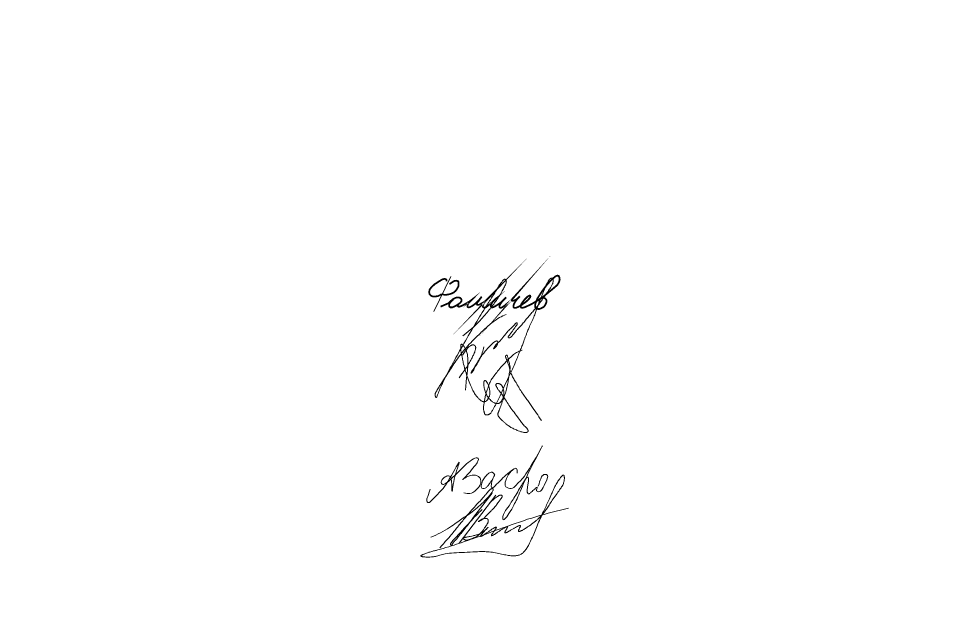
# Model space of a CAD drawing. Header units: millimetres. Extents: x 0 to 420, y 0 to 297.
# Drawn here: x 228.4 to 324.2, y 0 to 60 of the extents above; entities that cross this region are included whole.
import ezdxf

# ---------------------------------------------------------------- set-up
doc = ezdxf.new("R2010")
doc.units = ezdxf.units.MM
for name, pattern in [('K5LT32789', [0]), ('K5LT32790', [0]), ('K5LT32791', [0])]:
    doc.linetypes.add(name, pattern=pattern)
doc.layers.add('Системный слой', color=7, linetype='Continuous')

# ---------------------------------------------------------------- blocks, each defined once
blk = doc.blocks.new('U28')
at = {"layer": 'Системный слой', "color": 5, "linetype": 'K5LT32789', "lineweight": 18, "true_color": 0x0000ff}
for points in [[(277.535, 12.966), (277.347, 13.255), (277.052, 13.255), (276.773, 12.976), (276.458, 12.661), (276.206, 12.229), (276.099, 11.659), (276.273, 11.484), (276.58, 11.559), (276.768, 11.747), (276.987, 12.011), (277.29, 12.473), (277.62, 13.132), (277.29, 12.473), (277.176, 11.941), (277.176, 11.632), (277.253, 11.555), (277.394, 11.604), (278.036, 12.323), (278.737, 12.959), (279.091, 13.28), (279.47, 13.531), (279.644, 13.637), (279.784, 13.637), (279.856, 13.442), (279.856, 13.226), (279.856, 12.997), (279.856, 13.442), (279.784, 13.637), (279.644, 13.645), (279.091, 13.28), (278.58, 12.265), (278.58, 11.814), (278.788, 11.606), (279.081, 11.53), (279.377, 11.53), (279.617, 11.77), (279.92, 12.072), (280.894, 13.047), (283.242, 17.409), (280.894, 13.047), (280.061, 10.964), (279.421, 9.616), (278.843, 8.71), (278.464, 8.259), (278.347, 8.358), (278.347, 8.744), (278.617, 9.229), (279.111, 9.888), (279.897, 11.186), (280.694, 12.546), (280.866, 12.718), (280.996, 12.7), (281.034, 12.488), (280.967, 12.029), (280.914, 11.662), (280.842, 11.299), (280.916, 11.031), (281.065, 10.953), (281.274, 11.161), (281.666, 11.47), (282.019, 11.822), (281.794, 11.354), (281.899, 11.248), (282.058, 11.182), (282.234, 11.248), (282.456, 11.47), (283.048, 12.704), (282.977, 12.955), (282.753, 13.016), (282.463, 12.946), (282.274, 12.577), (282.137, 12.155), (282.019, 11.79)], [(270.886, 11.467), (270.713, 10.986), (270.542, 10.509), (270.486, 10.212), (270.614, 10.085), (270.791, 10.085), (270.958, 10.252), (271.435, 10.729), (272.612, 11.906), (274.298, 15.22), (273.285, 12.743), (273.106, 10.528), (273.106, 12.57), (272.901, 12.9), (272.412, 12.794), (272.079, 12.461), (271.963, 12.161), (272.075, 11.949), (272.379, 11.949), (273.106, 12.57), (274.1, 13.564), (274.79, 14.254), (275.566, 14.764), (275.9, 14.664), (275.816, 14.382), (275.618, 14.025), (274.967, 13.254), (274.424, 12.61), (274.054, 12.36), (274.778, 12.85), (275.36, 12.957), (275.738, 12.874), (275.995, 12.683), (276.111, 12.373), (276.111, 12.004), (275.883, 11.664), (275.654, 11.435), (275.295, 11.076), (274.9, 10.986), (274.348, 11.086)]]:
    blk.add_open_spline(points, degree=3, dxfattribs=at)
blk = doc.blocks.new('U29')
at = {"layer": 'Системный слой', "color": 5, "linetype": 'K5LT32790', "lineweight": 18, "true_color": 0x0000ff}
blk.add_open_spline([(274.53, 21.673), (274.561, 22.796), (274.843, 24.064), (274.713, 25.404), (274.643, 25.664), (274.573, 25.838), (274.496, 25.988), (274.411, 26.122), (274.329, 26.233), (274.261, 26.315), (274.213, 26.365), (274.181, 26.392), (274.162, 26.406), (274.147, 26.415), (274.135, 26.421), (274.125, 26.424), (274.117, 26.426), (274.109, 26.427), (274.103, 26.426), (274.097, 26.425), (274.092, 26.423), (274.086, 26.42), (274.081, 26.417), (274.076, 26.411), (274.07, 26.405), (274.065, 26.397), (274.06, 26.387), (274.054, 26.373), (274.049, 26.357), (274.043, 26.335), (274.038, 26.305), (274.032, 26.264), (274.027, 26.204), (274.025, 26.12), (274.026, 26.015), (274.031, 25.896), (274.042, 25.765), (274.062, 25.619), (274.097, 25.436), (274.153, 25.189), (274.224, 24.819), (274.329, 24.293), (274.506, 23.629), (274.767, 22.916), (275.016, 22.247), (275.256, 21.687), (275.495, 21.28), (275.724, 20.987), (275.921, 20.782), (276.069, 20.639), (276.176, 20.561), (276.245, 20.525), (276.296, 20.507), (276.344, 20.496), (276.391, 20.49), (276.439, 20.489), (276.487, 20.494), (276.534, 20.503), (276.578, 20.517), (276.616, 20.534), (276.65, 20.554), (276.68, 20.576), (276.711, 20.605), (276.745, 20.644), (276.787, 20.701), (276.841, 20.784), (276.903, 20.892), (276.96, 21.014), (277.001, 21.134), (277.024, 21.247), (277.034, 21.36), (277.033, 21.489), (277.016, 21.648), (276.978, 21.844), (276.921, 22.056), (276.855, 22.249), (276.796, 22.391), (276.742, 22.482), (276.698, 22.543), (276.659, 22.59), (276.623, 22.627), (276.595, 22.652), (276.573, 22.667), (276.558, 22.675), (276.547, 22.679), (276.537, 22.682), (276.528, 22.683), (276.521, 22.683), (276.515, 22.682), (276.509, 22.681), (276.503, 22.679), (276.497, 22.676), (276.491, 22.671), (276.484, 22.666), (276.477, 22.658), (276.469, 22.648), (276.46, 22.635), (276.451, 22.618), (276.439, 22.594), (276.427, 22.56), (276.414, 22.518), (276.403, 22.466), (276.395, 22.408), (276.392, 22.341), (276.396, 22.259), (276.412, 22.15), (276.44, 21.992), (276.475, 21.79), (276.53, 21.565), (276.609, 21.355), (276.709, 21.162), (276.828, 20.977), (276.97, 20.796), (277.124, 20.636), (277.27, 20.508), (277.398, 20.42), (277.506, 20.365), (277.599, 20.329), (277.684, 20.306), (277.759, 20.295), (277.823, 20.293), (277.878, 20.298), (277.924, 20.307), (277.964, 20.321), (278.001, 20.338), (278.037, 20.36), (278.075, 20.388), (278.117, 20.428), (278.166, 20.482), (278.222, 20.557), (278.284, 20.653), (278.345, 20.769), (278.397, 20.897), (278.436, 21.033), (278.462, 21.178), (278.473, 21.334), (278.469, 21.5), (278.45, 21.668), (278.416, 21.822), (278.372, 21.95), (278.324, 22.052), (278.275, 22.13), (278.227, 22.189), (278.18, 22.237), (278.13, 22.276), (278.076, 22.31), (278.02, 22.338), (277.965, 22.359), (277.916, 22.373), (277.875, 22.379), (277.842, 22.38), (277.814, 22.377), (277.788, 22.371), (277.762, 22.363), (277.738, 22.353), (277.716, 22.34), (277.698, 22.327), (277.684, 22.314), (277.673, 22.302), (277.666, 22.291), (277.66, 22.28), (277.656, 22.269), (277.652, 22.257), (277.65, 22.243), (277.649, 22.226), (277.651, 22.208), (277.654, 22.186), (277.662, 22.158), (277.674, 22.123), (277.696, 22.075), (277.73, 22.008), (277.774, 21.92), (277.831, 21.816), (277.91, 21.699), (278.022, 21.562), (278.186, 21.368), (278.399, 21.068), (278.67, 20.639), (278.996, 20.106), (279.42, 19.537), (279.844, 18.981), (280.199, 18.494), (280.447, 18.133), (280.649, 17.942), (280.781, 17.829), (280.86, 17.742), (280.909, 17.671), (280.938, 17.615), (280.958, 17.568), (280.969, 17.529), (280.974, 17.499), (280.975, 17.476), (280.974, 17.457), (280.971, 17.442), (280.967, 17.428), (280.961, 17.417), (280.954, 17.406), (280.946, 17.395), (280.936, 17.385), (280.922, 17.374), (280.905, 17.362), (280.883, 17.35), (280.854, 17.338), (280.82, 17.327), (280.779, 17.317), (280.734, 17.311), (280.68, 17.308), (280.612, 17.312), (280.522, 17.325), (280.39, 17.353), (280.196, 17.405), (279.913, 17.506), (279.573, 17.657), (279.216, 17.833), (278.932, 18.015), (278.707, 18.202), (278.502, 18.386), (278.282, 18.582), (278.09, 18.753), (277.972, 18.889), (277.917, 18.977), (277.89, 19.034), (277.875, 19.082), (277.865, 19.129), (277.86, 19.176), (277.861, 19.224), (277.865, 19.272), (277.876, 19.322), (277.893, 19.378), (277.922, 19.45), (277.966, 19.546), (278.031, 19.695), (278.117, 19.899), (278.205, 20.17), (278.304, 20.465), (278.425, 20.785), (278.565, 21.172), (278.722, 21.665), (278.861, 22.231), (278.943, 22.761), (278.996, 23.186), (279.057, 23.518), (279.108, 23.789), (279.118, 24.008), (279.098, 24.182), (279.063, 24.349), (279.013, 24.538), (278.966, 24.734), (278.931, 24.911), (278.896, 25.044), (278.868, 25.136), (278.846, 25.197), (278.828, 25.234), (278.813, 25.255), (278.803, 25.268), (278.793, 25.277), (278.785, 25.283), (278.777, 25.288), (278.769, 25.291), (278.761, 25.293), (278.753, 25.294), (278.745, 25.293), (278.737, 25.292), (278.729, 25.29), (278.72, 25.287), (278.71, 25.282), (278.7, 25.276), (278.69, 25.269), (278.681, 25.261), (278.673, 25.252), (278.666, 25.242), (278.66, 25.231), (278.655, 25.219), (278.65, 25.204), (278.647, 25.187), (278.646, 25.167), (278.647, 25.143), (278.651, 25.113), (278.659, 25.075), (278.673, 25.029), (278.695, 24.971), (278.729, 24.899), (278.775, 24.808), (278.821, 24.693), (278.864, 24.555), (278.911, 24.391), (278.981, 24.182), (279.071, 23.93), (279.157, 23.645), (279.229, 23.379), (279.318, 23.145), (279.425, 22.944), (279.551, 22.74), (279.698, 22.512), (279.866, 22.223), (280.084, 21.839), (280.366, 21.401), (280.688, 20.94), (281, 20.505), (281.562, 19.717), (282.006, 19.064), (282.345, 18.543)], degree=3, knots=[0, 0, 0, 0, 23.088924, 25.905784, 27.368497, 28.578535, 29.721875, 30.813961, 31.805183, 32.534012, 32.992903, 33.225793, 33.377047, 33.48833, 33.574551, 33.643805, 33.701224, 33.750367, 33.79387, 33.833355, 33.872141, 33.912355, 33.95659, 34.00557, 34.061357, 34.126468, 34.204109, 34.298549, 34.415744, 34.564555, 34.759459, 35.028229, 35.412864, 35.997175, 36.728139, 37.568941, 38.433825, 39.401332, 40.578431, 42.235398, 44.569602, 48.269133, 53.187712, 58.58434, 63.764044, 67.778676, 70.998143, 73.369834, 75.349816, 76.796874, 77.581324, 78.028914, 78.378087, 78.696803, 79.013489, 79.343373, 79.678587, 80.006824, 80.317932, 80.606471, 80.866035, 81.11641, 81.383983, 81.718354, 82.16781, 82.839361, 83.733235, 84.705422, 85.582724, 86.324391, 87.057116, 87.890757, 88.945341, 90.321141, 91.965571, 93.426367, 94.484215, 95.101021, 95.580997, 96.013141, 96.361093, 96.626002, 96.782739, 96.889142, 96.971138, 97.03813, 97.095272, 97.145901, 97.188561, 97.228747, 97.268915, 97.315311, 97.366861, 97.425655, 97.494454, 97.577142, 97.679623, 97.811915, 97.985663, 98.226797, 98.532587, 98.897786, 99.296036, 99.737821, 100.261724, 100.964229, 101.99978, 103.525411, 105.150667, 106.72453, 108.093532, 109.590313, 111.195302, 112.777483, 114.126394, 115.159714, 115.93325, 116.599105, 117.196687, 117.716186, 118.147278, 118.512091, 118.830828, 119.112084, 119.376147, 119.650254, 119.966184, 120.348472, 120.832611, 121.462575, 122.257884, 123.166317, 124.121896, 125.077441, 126.058759, 127.110722, 128.27138, 129.455541, 130.54928, 131.472222, 132.224076, 132.842804, 133.343527, 133.786162, 134.209733, 134.641953, 135.076751, 135.490934, 135.840567, 136.1162, 136.329021, 136.516582, 136.697073, 136.87991, 137.063295, 137.235465, 137.38613, 137.514261, 137.623548, 137.718445, 137.797689, 137.875651, 137.957944, 138.055516, 138.163779, 138.288043, 138.436309, 138.622516, 138.862075, 139.203128, 139.704326, 140.381097, 141.218915, 142.127317, 143.259517, 144.821141, 147.317764, 150.75711, 155.19517, 160.069171, 165.224464, 169.471142, 172.421411, 174.092925, 175.138298, 175.966748, 176.479558, 176.900272, 177.244752, 177.52135, 177.72293, 177.873709, 177.996322, 178.101436, 178.195314, 178.281517, 178.366118, 178.454913, 178.554755, 178.670049, 178.807074, 178.975201, 179.187234, 179.439473, 179.719727, 180.029511, 180.383269, 180.823448, 181.407111, 182.246837, 183.563618, 185.512414, 188.365901, 191.16936, 193.636194, 195.215931, 197.147086, 199.269225, 201.224518, 202.392176, 202.935446, 203.335749, 203.665039, 203.98044, 204.30527, 204.630666, 204.95421, 205.28424, 205.683122, 206.145312, 206.866804, 207.837862, 209.464316, 211.387339, 213.648133, 215.828171, 218.361631, 222.046321, 226.400789, 230.237614, 232.987127, 235.143069, 237.145235, 238.600123, 239.59432, 240.714469, 242.086859, 243.579513, 244.83703, 245.773068, 246.379449, 246.80954, 247.077534, 247.227517, 247.33398, 247.41847, 247.489521, 247.552012, 247.609222, 247.663606, 247.717168, 247.768592, 247.820784, 247.876677, 247.942191, 248.018083, 248.10247, 248.189421, 248.269471, 248.347072, 248.425637, 248.512886, 248.605679, 248.706816, 248.820413, 248.952282, 249.111489, 249.313956, 249.574155, 249.89782, 250.303709, 250.841791, 251.528272, 252.381244, 253.359593, 254.475963, 255.872687, 257.851092, 259.938273, 261.963603, 263.469883, 265.046448, 266.586695, 268.366913, 270.599666, 273.407082, 277.373027, 281.234201, 284.882343, 288.313023, 301, 301, 301, 301], dxfattribs=at)
blk = doc.blocks.new('U30')
at = {"layer": 'Системный слой', "color": 5, "linetype": 'K5LT32790', "lineweight": 18, "true_color": 0x0000ff}
for points, knots in [([(274.232, 27.301), (275.062, 27.882), (276.105, 28.867), (277.236, 30.313), (277.929, 31.224), (278.34, 31.999), (278.604, 32.464), (278.69, 32.709), (278.716, 32.836), (278.727, 32.913), (278.728, 32.962), (278.724, 32.992), (278.718, 33.013), (278.711, 33.03), (278.704, 33.044), (278.695, 33.056), (278.685, 33.067), (278.674, 33.077), (278.66, 33.087), (278.644, 33.096), (278.626, 33.103), (278.606, 33.11), (278.586, 33.114), (278.567, 33.115), (278.55, 33.115), (278.534, 33.113), (278.519, 33.109), (278.504, 33.103), (278.488, 33.095), (278.47, 33.083), (278.45, 33.066), (278.424, 33.041), (278.387, 33), (278.326, 32.929), (278.222, 32.801), (278.056, 32.576), (277.82, 32.208), (277.505, 31.662), (277.006, 30.887), (276.237, 29.681), (275.217, 27.998), (274.092, 26.064), (273.16, 24.377), (272.541, 23.213), (272.2, 22.538), (272.016, 22.126), (271.886, 21.814), (271.779, 21.545), (271.688, 21.306), (271.621, 21.125), (271.582, 21.019), (271.559, 20.972), (271.547, 20.952), (271.539, 20.94), (271.532, 20.931), (271.526, 20.925), (271.52, 20.921), (271.515, 20.918), (271.51, 20.916), (271.506, 20.915), (271.502, 20.915), (271.497, 20.915), (271.493, 20.916), (271.489, 20.918), (271.486, 20.92), (271.482, 20.922), (271.478, 20.926), (271.473, 20.93), (271.467, 20.937), (271.461, 20.945), (271.452, 20.958), (271.442, 20.976), (271.428, 21.002), (271.413, 21.036), (271.4, 21.078), (271.389, 21.124), (271.384, 21.174), (271.384, 21.225), (271.39, 21.279), (271.402, 21.336), (271.421, 21.395), (271.449, 21.459), (271.493, 21.537), (271.569, 21.659), (271.708, 21.888), (271.983, 22.324), (272.489, 23.125), (273.231, 24.258), (274.17, 25.627), (275.279, 26.832), (276.353, 27.856), (277.225, 28.643), (278, 29.172), (278.476, 29.394), (278.699, 29.499)], [0, 0, 0, 0, 8.550609, 12.054989, 15.548009, 18.191121, 19.498995, 20.058209, 20.381615, 20.589671, 20.716665, 20.79368, 20.851701, 20.900722, 20.944653, 20.985245, 21.025642, 21.06834, 21.115939, 21.168338, 21.224707, 21.283052, 21.340576, 21.394663, 21.443781, 21.488289, 21.53119, 21.575808, 21.625508, 21.683081, 21.754287, 21.848548, 21.98875, 22.223415, 22.641351, 23.38396, 24.591455, 26.333193, 28.725175, 32.394143, 38.444137, 45.386804, 51.336644, 54.759282, 56.550214, 57.736198, 58.581068, 59.410817, 60.190375, 60.748602, 61.044545, 61.139793, 61.19713, 61.237089, 61.267135, 61.290713, 61.309862, 61.325937, 61.339917, 61.352551, 61.36445, 61.376142, 61.388111, 61.400062, 61.412022, 61.424542, 61.439066, 61.45699, 61.479741, 61.509795, 61.550475, 61.607942, 61.688058, 61.795635, 61.922219, 62.059168, 62.198495, 62.342871, 62.495112, 62.658157, 62.830855, 63.02153, 63.245709, 63.594568, 64.237865, 65.516344, 67.957442, 72.253573, 76.989753, 81.977365, 86.090995, 89.562811, 91.905588, 94, 94, 94, 94]), ([(276.394, 26.137), (276.328, 25.73), (276.129, 25.213), (275.826, 24.586), (275.618, 24.254), (275.476, 23.984), (275.39, 23.813), (275.339, 23.715), (275.303, 23.657), (275.27, 23.613), (275.24, 23.576), (275.208, 23.54), (275.177, 23.507), (275.148, 23.478), (275.126, 23.457), (275.112, 23.444), (275.104, 23.438), (275.098, 23.434), (275.094, 23.432), (275.091, 23.43), (275.089, 23.429), (275.087, 23.428), (275.085, 23.428), (275.083, 23.428), (275.082, 23.429), (275.081, 23.431), (275.081, 23.433), (275.081, 23.436), (275.082, 23.439), (275.083, 23.443), (275.084, 23.447), (275.086, 23.453), (275.089, 23.461), (275.095, 23.474), (275.102, 23.492), (275.112, 23.516), (275.123, 23.544), (275.137, 23.578), (275.154, 23.616), (275.177, 23.659), (275.209, 23.707), (275.251, 23.764), (275.309, 23.838), (275.392, 23.953), (275.501, 24.118), (275.626, 24.325), (275.745, 24.54), (275.868, 24.76), (276.013, 25.002), (276.193, 25.257), (276.386, 25.485), (276.554, 25.684), (276.732, 25.896), (276.943, 26.14), (277.186, 26.381), (277.372, 26.559), (277.491, 26.653), (277.554, 26.691), (277.601, 26.714), (277.647, 26.733), (277.69, 26.746), (277.724, 26.753), (277.75, 26.756), (277.768, 26.756), (277.782, 26.754), (277.794, 26.751), (277.803, 26.748), (277.811, 26.743), (277.817, 26.739), (277.823, 26.733), (277.827, 26.727), (277.831, 26.72), (277.835, 26.712), (277.838, 26.703), (277.84, 26.691), (277.842, 26.676), (277.843, 26.656), (277.843, 26.628), (277.839, 26.59), (277.831, 26.541), (277.822, 26.485), (277.811, 26.429), (277.795, 26.378), (277.775, 26.332), (277.749, 26.286), (277.715, 26.238), (277.676, 26.188), (277.637, 26.14), (277.601, 26.1), (277.571, 26.069), (277.544, 26.044), (277.518, 26.021), (277.493, 26), (277.472, 25.984), (277.457, 25.973), (277.447, 25.967), (277.441, 25.964), (277.436, 25.961), (277.433, 25.96), (277.43, 25.959), (277.427, 25.959), (277.425, 25.959), (277.423, 25.959), (277.422, 25.959), (277.421, 25.961), (277.42, 25.962), (277.42, 25.964), (277.419, 25.966), (277.42, 25.969), (277.42, 25.972), (277.421, 25.975), (277.422, 25.98), (277.424, 25.985), (277.427, 25.993), (277.431, 26.003), (277.438, 26.017), (277.448, 26.036), (277.461, 26.059), (277.474, 26.081), (277.486, 26.102), (277.501, 26.125), (277.52, 26.156), (277.545, 26.201), (277.577, 26.26), (277.62, 26.327), (277.677, 26.397), (277.755, 26.476), (277.861, 26.567), (277.991, 26.678), (278.113, 26.807), (278.228, 26.946), (278.335, 27.076), (278.454, 27.214), (278.576, 27.36), (278.698, 27.52), (278.823, 27.682), (278.981, 27.848), (279.158, 28.011), (279.328, 28.17), (279.449, 28.298), (279.533, 28.393), (279.591, 28.457), (279.64, 28.513), (279.682, 28.558), (279.716, 28.592), (279.742, 28.614), (279.759, 28.626), (279.771, 28.632), (279.78, 28.636), (279.787, 28.639), (279.794, 28.64), (279.799, 28.64), (279.804, 28.64), (279.808, 28.638), (279.812, 28.637), (279.816, 28.635), (279.819, 28.632), (279.822, 28.629), (279.825, 28.625), (279.828, 28.62), (279.832, 28.614), (279.835, 28.606), (279.838, 28.596), (279.842, 28.583), (279.845, 28.565), (279.847, 28.543), (279.847, 28.52), (279.845, 28.496), (279.84, 28.472), (279.834, 28.449), (279.823, 28.423), (279.808, 28.394), (279.784, 28.357), (279.743, 28.302), (279.681, 28.221), (279.597, 28.114), (279.495, 27.984), (279.399, 27.836), (279.307, 27.689), (279.208, 27.575), (279.135, 27.476), (279.079, 27.397), (279.029, 27.339), (278.985, 27.297), (278.957, 27.264), (278.941, 27.239), (278.932, 27.219), (278.927, 27.203), (278.924, 27.187), (278.923, 27.172), (278.923, 27.156), (278.925, 27.14), (278.928, 27.124), (278.933, 27.11), (278.938, 27.099), (278.943, 27.091), (278.948, 27.084), (278.954, 27.079), (278.959, 27.075), (278.964, 27.072), (278.971, 27.069), (278.978, 27.067), (278.985, 27.065), (278.994, 27.065), (279.005, 27.065), (279.017, 27.067), (279.031, 27.071), (279.05, 27.077), (279.074, 27.088), (279.105, 27.104), (279.144, 27.128), (279.189, 27.158), (279.237, 27.195), (279.29, 27.241), (279.35, 27.302), (279.424, 27.392), (279.527, 27.53), (279.677, 27.727), (279.893, 27.968), (280.172, 28.262), (280.473, 28.613), (280.798, 29.013), (281.119, 29.405), (281.451, 29.781), (281.779, 30.155), (282.108, 30.562), (282.414, 31.008), (282.717, 31.446), (283.016, 31.844), (283.249, 32.194), (283.413, 32.448), (283.492, 32.623), (283.524, 32.741), (283.543, 32.835), (283.555, 32.91), (283.564, 32.965), (283.569, 33.008), (283.57, 33.046), (283.566, 33.081), (283.56, 33.109), (283.551, 33.133), (283.54, 33.155), (283.527, 33.176), (283.513, 33.194), (283.498, 33.209), (283.483, 33.221), (283.47, 33.23), (283.456, 33.236), (283.444, 33.241), (283.431, 33.243), (283.417, 33.245), (283.401, 33.245), (283.384, 33.243), (283.364, 33.238), (283.342, 33.231), (283.316, 33.219), (283.286, 33.202), (283.253, 33.18), (283.219, 33.152), (283.185, 33.118), (283.148, 33.074), (283.112, 33.022), (283.072, 32.953), (283.021, 32.861), (282.94, 32.72), (282.83, 32.512), (282.712, 32.236), (282.592, 31.918), (282.468, 31.59), (282.324, 31.246), (282.163, 30.871), (282.007, 30.458), (281.854, 30.021), (281.692, 29.564), (281.503, 29.069), (281.26, 28.541), (281.013, 28.032), (280.836, 27.578), (280.724, 27.267), (280.66, 27.087), (280.62, 26.976), (280.567, 26.83), (280.474, 26.573), (280.328, 26.198), (280.131, 25.726), (279.916, 25.182), (279.671, 24.539), (279.347, 23.807), (278.926, 22.972), (278.51, 22.057), (278.116, 21.133), (277.751, 20.344), (277.402, 19.821), (277.239, 19.488), (277.133, 19.336), (277.064, 19.266), (277.014, 19.226), (276.964, 19.195), (276.913, 19.17), (276.857, 19.15), (276.799, 19.135), (276.741, 19.127), (276.689, 19.124), (276.646, 19.127), (276.613, 19.133), (276.589, 19.14), (276.57, 19.148), (276.555, 19.157), (276.542, 19.167), (276.53, 19.179), (276.517, 19.194), (276.505, 19.212), (276.493, 19.236), (276.48, 19.267), (276.465, 19.313), (276.449, 19.381), (276.425, 19.477), (276.397, 19.595), (276.374, 19.723), (276.368, 19.848), (276.377, 19.981), (276.4, 20.138), (276.439, 20.335), (276.483, 20.599), (276.538, 20.938), (276.625, 21.326), (276.745, 21.68), (276.845, 21.968), (276.922, 22.2), (277.001, 22.415), (277.107, 22.638), (277.263, 22.888), (277.507, 23.221), (277.846, 23.667), (278.316, 24.198), (278.8, 24.73), (279.251, 25.172), (279.592, 25.453), (279.853, 25.605), (280.09, 25.704), (280.258, 25.759), (280.361, 25.792)], [0, 0, 0, 0, 9.050129, 12.27524, 15.459, 17.73484, 19.057413, 19.710841, 20.186256, 20.578255, 20.920156, 21.263228, 21.624829, 21.943402, 22.174143, 22.29629, 22.36276, 22.406894, 22.439057, 22.464194, 22.484922, 22.502166, 22.516262, 22.528133, 22.539447, 22.552242, 22.56817, 22.588053, 22.611987, 22.639741, 22.672744, 22.715192, 22.776687, 22.87041, 23.023044, 23.2152, 23.446308, 23.698853, 24.014406, 24.364067, 24.793807, 25.28352, 25.941626, 26.877925, 28.429965, 30.348657, 32.240773, 33.898399, 35.948367, 38.485583, 40.825304, 42.59187, 44.267244, 46.970047, 49.74801, 51.863744, 52.701471, 53.104911, 53.483029, 53.862972, 54.210178, 54.473163, 54.650607, 54.780151, 54.882015, 54.96597, 55.037892, 55.101774, 55.160577, 55.215489, 55.269733, 55.3265, 55.390437, 55.464507, 55.552848, 55.661752, 55.802045, 55.996896, 56.278982, 56.657771, 57.087852, 57.530059, 57.926999, 58.28654, 58.645161, 59.086887, 59.580412, 60.070145, 60.456808, 60.770321, 61.020502, 61.287434, 61.539711, 61.751465, 61.877288, 61.951174, 62.001019, 62.037083, 62.064047, 62.085222, 62.102691, 62.117816, 62.131035, 62.143011, 62.154708, 62.167188, 62.181333, 62.197688, 62.21651, 62.238222, 62.264236, 62.296726, 62.338711, 62.394112, 62.469848, 62.581386, 62.750144, 62.953234, 63.151975, 63.325302, 63.501424, 63.750698, 64.126703, 64.655732, 65.239268, 65.888652, 66.649933, 67.724768, 68.970934, 70.450533, 71.673771, 72.965674, 74.199734, 75.716608, 77.191491, 78.669398, 80.263602, 82.259995, 84.0227, 85.431088, 86.180031, 86.82002, 87.357354, 87.830339, 88.196682, 88.427814, 88.563885, 88.657509, 88.728451, 88.784957, 88.831759, 88.871976, 88.907862, 88.941164, 88.973333, 89.002363, 89.031139, 89.061129, 89.097204, 89.139544, 89.190239, 89.252182, 89.329582, 89.428874, 89.559889, 89.727893, 89.910432, 90.08993, 90.259821, 90.437176, 90.634512, 90.867411, 91.167757, 91.627014, 92.382088, 93.419966, 94.672454, 96.030915, 97.344377, 98.512333, 99.382533, 100.080146, 100.642761, 101.098523, 101.416568, 101.614452, 101.761411, 101.888131, 102.002041, 102.112642, 102.228685, 102.353162, 102.475542, 102.582798, 102.67162, 102.744553, 102.805473, 102.857643, 102.905538, 102.953137, 103.003348, 103.057077, 103.11538, 103.180499, 103.255316, 103.343787, 103.451799, 103.589159, 103.775473, 104.036879, 104.381072, 104.782032, 105.231565, 105.731185, 106.331113, 107.131661, 108.329516, 110.150194, 112.636877, 115.501671, 119.160964, 122.898631, 126.952961, 130.409086, 134.037174, 137.994275, 142.035946, 146.041027, 149.822245, 153.085433, 155.385996, 156.523495, 157.344961, 158.084473, 158.656408, 159.032405, 159.319553, 159.62593, 159.882585, 160.081757, 160.265654, 160.447561, 160.63144, 160.806021, 160.962993, 161.100471, 161.220792, 161.327559, 161.424857, 161.521276, 161.623153, 161.736504, 161.863212, 162.008568, 162.179889, 162.387514, 162.643846, 162.945007, 163.264358, 163.6135, 164.014772, 164.533206, 165.020618, 165.794064, 166.857794, 168.64401, 171.006738, 173.517367, 176.204619, 178.789913, 181.800729, 185.264053, 188.598832, 192.086757, 196.039981, 200.351441, 204.98312, 208.606796, 211.174086, 212.324149, 212.840152, 213.814159, 215.76165, 218.911517, 222.760316, 227.121283, 231.883071, 238.054257, 244.879079, 252.670992, 260.372327, 267.206768, 271.910472, 274.294825, 275.442431, 276.007431, 276.456493, 276.872537, 277.298483, 277.734538, 278.182349, 278.627236, 279.027811, 279.347916, 279.582846, 279.760539, 279.906542, 280.032941, 280.152577, 280.276179, 280.413989, 280.572354, 280.762102, 281.004984, 281.334701, 281.830666, 282.557033, 283.530703, 284.521091, 285.429966, 286.323075, 287.47734, 288.942216, 290.783007, 293.428229, 296.57457, 299.586331, 301.717918, 303.359613, 305.016414, 306.799751, 308.827327, 311.560281, 315.955926, 321.284596, 327.290578, 331.929165, 335.294372, 337.07654, 338.608554, 341, 341, 341, 341]), ([(274.214, 25.3), (274.383, 25.557), (274.576, 25.89), (274.891, 26.17), (275.008, 26.25), (275.101, 26.301), (275.173, 26.332), (275.228, 26.348), (275.27, 26.354), (275.305, 26.355), (275.334, 26.353), (275.362, 26.347), (275.388, 26.338), (275.415, 26.326), (275.441, 26.311), (275.467, 26.292), (275.49, 26.271), (275.51, 26.248), (275.527, 26.225), (275.54, 26.201), (275.55, 26.175), (275.558, 26.147), (275.564, 26.114), (275.567, 26.074), (275.566, 26.023), (275.559, 25.958), (275.542, 25.87), (275.512, 25.75), (275.455, 25.585), (275.349, 25.341), (275.182, 24.979), (274.947, 24.532), (274.666, 24.087), (274.39, 23.701), (274.126, 23.33), (273.951, 23.083), (273.854, 22.946)], [0, 0, 0, 0, 6.031327, 7.224988, 8.103691, 8.779791, 9.271523, 9.620615, 9.879085, 10.092232, 10.278511, 10.453749, 10.630111, 10.818394, 11.017829, 11.223201, 11.427374, 11.623322, 11.806227, 11.978077, 12.150954, 12.337468, 12.550087, 12.799771, 13.111892, 13.519386, 14.078895, 14.842107, 15.895849, 17.445078, 19.990893, 23.601088, 27.190299, 30.147219, 32.759048, 36, 36, 36, 36])]:
    blk.add_open_spline(points, degree=3, knots=knots, dxfattribs=at)
blk = doc.blocks.new('U31')
at = {"layer": 'Системный слой', "color": 5, "linetype": 'K5LT32790', "lineweight": 18, "true_color": 0x0000ff}
blk.add_line((277.654, 10.867), (273.87, 5.905), dxfattribs=at)
for points, knots in [([(276.936, 9.925), (277.109, 10.143), (277.353, 10.414), (277.704, 10.657), (277.868, 10.757), (277.983, 10.827), (278.057, 10.857), (278.099, 10.867), (278.129, 10.87), (278.155, 10.869), (278.178, 10.866), (278.199, 10.861), (278.22, 10.853), (278.239, 10.843), (278.257, 10.831), (278.272, 10.819), (278.285, 10.807), (278.294, 10.796), (278.3, 10.786), (278.305, 10.776), (278.309, 10.765), (278.312, 10.753), (278.314, 10.739), (278.313, 10.725), (278.311, 10.709), (278.307, 10.691), (278.299, 10.67), (278.287, 10.645), (278.269, 10.613), (278.24, 10.571), (278.193, 10.512), (278.127, 10.432), (278.047, 10.328), (277.953, 10.198), (277.845, 10.038), (277.709, 9.843), (277.515, 9.609), (277.282, 9.363), (277.041, 9.119), (276.847, 8.92), (276.687, 8.754), (276.572, 8.628), (276.473, 8.525), (276.395, 8.457), (276.329, 8.406), (276.269, 8.363), (276.202, 8.32), (276.126, 8.274), (276.046, 8.228), (275.976, 8.19), (275.926, 8.164), (275.896, 8.148), (275.877, 8.139), (275.863, 8.133), (275.854, 8.129), (275.847, 8.126), (275.842, 8.124), (275.838, 8.123), (275.835, 8.122), (275.833, 8.122), (275.832, 8.122), (275.831, 8.122), (275.83, 8.122), (275.83, 8.123), (275.83, 8.124), (275.831, 8.125), (275.832, 8.126), (275.833, 8.127), (275.835, 8.129), (275.837, 8.131), (275.84, 8.133), (275.843, 8.136), (275.848, 8.139), (275.854, 8.144), (275.862, 8.149), (275.872, 8.157), (275.887, 8.167), (275.909, 8.182), (275.943, 8.204), (275.993, 8.236), (276.058, 8.278), (276.134, 8.323), (276.218, 8.368), (276.305, 8.406), (276.393, 8.432), (276.476, 8.448), (276.55, 8.457), (276.615, 8.459), (276.667, 8.455), (276.707, 8.446), (276.736, 8.436), (276.758, 8.426), (276.776, 8.414), (276.791, 8.402), (276.804, 8.388), (276.816, 8.372), (276.827, 8.353), (276.838, 8.33), (276.848, 8.303), (276.856, 8.27), (276.861, 8.233), (276.863, 8.193), (276.861, 8.151), (276.855, 8.106), (276.842, 8.057), (276.821, 8), (276.788, 7.932), (276.733, 7.842), (276.644, 7.715), (276.518, 7.525), (276.356, 7.282), (276.16, 7.026), (275.958, 6.814), (275.772, 6.661), (275.606, 6.556), (275.429, 6.472), (275.225, 6.394), (275.009, 6.32), (274.834, 6.247), (274.71, 6.216), (274.637, 6.211), (274.589, 6.213), (274.548, 6.219), (274.506, 6.23), (274.462, 6.246), (274.419, 6.266), (274.382, 6.285), (274.354, 6.302), (274.334, 6.315), (274.316, 6.327), (274.298, 6.341), (274.283, 6.355), (274.272, 6.369), (274.265, 6.381), (274.261, 6.392), (274.261, 6.402), (274.263, 6.412), (274.268, 6.421), (274.276, 6.431), (274.287, 6.44), (274.302, 6.449), (274.322, 6.459), (274.349, 6.47), (274.384, 6.481), (274.43, 6.493), (274.491, 6.507), (274.571, 6.522), (274.68, 6.542), (274.83, 6.567), (275.041, 6.604), (275.32, 6.66), (275.638, 6.743), (275.943, 6.852), (276.188, 6.974), (276.37, 7.094), (276.505, 7.2), (276.608, 7.288), (276.68, 7.357), (276.729, 7.406), (276.762, 7.441), (276.785, 7.466), (276.802, 7.485), (276.814, 7.499), (276.822, 7.509), (276.828, 7.517), (276.833, 7.523), (276.836, 7.528), (276.838, 7.531), (276.839, 7.533), (276.84, 7.535), (276.84, 7.536), (276.84, 7.537), (276.84, 7.538), (276.839, 7.537), (276.838, 7.537), (276.836, 7.536), (276.834, 7.535), (276.831, 7.532), (276.826, 7.528), (276.819, 7.522), (276.811, 7.515), (276.8, 7.504), (276.785, 7.49), (276.766, 7.47), (276.741, 7.445), (276.707, 7.41), (276.66, 7.361), (276.593, 7.288), (276.496, 7.181), (276.378, 7.048), (276.263, 6.91), (276.178, 6.804), (276.127, 6.734), (276.101, 6.695), (276.084, 6.667), (276.073, 6.647), (276.066, 6.632), (276.062, 6.62), (276.06, 6.611), (276.059, 6.604), (276.06, 6.598), (276.063, 6.593), (276.069, 6.59), (276.076, 6.588), (276.086, 6.589), (276.098, 6.591), (276.114, 6.596), (276.134, 6.605), (276.161, 6.617), (276.195, 6.635), (276.24, 6.66), (276.298, 6.695), (276.378, 6.745), (276.491, 6.819), (276.66, 6.933), (276.88, 7.085), (277.121, 7.25), (277.317, 7.38), (277.451, 7.462), (277.527, 7.505), (277.576, 7.53), (277.612, 7.545), (277.638, 7.555), (277.658, 7.56), (277.673, 7.561), (277.684, 7.561), (277.692, 7.558), (277.698, 7.553), (277.702, 7.546), (277.703, 7.538), (277.702, 7.528), (277.699, 7.518), (277.696, 7.506), (277.69, 7.492), (277.681, 7.473), (277.669, 7.45), (277.652, 7.42), (277.627, 7.38), (277.59, 7.324), (277.532, 7.241), (277.455, 7.132), (277.367, 7.01), (277.294, 6.906), (277.246, 6.831), (277.219, 6.786), (277.203, 6.756), (277.193, 6.735), (277.187, 6.719), (277.183, 6.707), (277.182, 6.698), (277.181, 6.69), (277.182, 6.683), (277.186, 6.677), (277.191, 6.672), (277.199, 6.67), (277.209, 6.669), (277.222, 6.671), (277.239, 6.675), (277.26, 6.682), (277.287, 6.693), (277.322, 6.71), (277.368, 6.734), (277.427, 6.768), (277.508, 6.817), (277.622, 6.89), (277.793, 7.003), (278.015, 7.153), (278.258, 7.316), (278.457, 7.445), (278.593, 7.525), (278.671, 7.566), (278.722, 7.59), (278.759, 7.604), (278.786, 7.613), (278.807, 7.616), (278.822, 7.617), (278.834, 7.615), (278.843, 7.611), (278.849, 7.604), (278.853, 7.595), (278.854, 7.584), (278.853, 7.571), (278.85, 7.557), (278.845, 7.542), (278.838, 7.524), (278.828, 7.503), (278.814, 7.475), (278.793, 7.436), (278.759, 7.378), (278.713, 7.302), (278.662, 7.218), (278.62, 7.145), (278.593, 7.092), (278.578, 7.059), (278.57, 7.038), (278.566, 7.022), (278.563, 7.011), (278.562, 7.003), (278.562, 6.994), (278.563, 6.985), (278.567, 6.976), (278.574, 6.969), (278.582, 6.964), (278.593, 6.961), (278.607, 6.96), (278.625, 6.962), (278.647, 6.967), (278.676, 6.975), (278.712, 6.988), (278.759, 7.008), (278.82, 7.037), (278.902, 7.08), (279.02, 7.145), (279.196, 7.248), (279.419, 7.381), (279.656, 7.521), (279.837, 7.62), (279.955, 7.676), (280.019, 7.702), (280.063, 7.717), (280.096, 7.725), (280.121, 7.728), (280.139, 7.727), (280.154, 7.724), (280.165, 7.719), (280.173, 7.711), (280.179, 7.701), (280.181, 7.69), (280.182, 7.677), (280.181, 7.665), (280.178, 7.652), (280.174, 7.636), (280.167, 7.616), (280.157, 7.59), (280.142, 7.555), (280.116, 7.503), (280.081, 7.434), (280.042, 7.358), (280.01, 7.293), (279.99, 7.245), (279.98, 7.215), (279.974, 7.195), (279.971, 7.179), (279.97, 7.165), (279.97, 7.152), (279.973, 7.14), (279.977, 7.13), (279.982, 7.122), (279.989, 7.116), (279.998, 7.111), (280.008, 7.107), (280.021, 7.105), (280.036, 7.104), (280.054, 7.105), (280.077, 7.109), (280.105, 7.115), (280.139, 7.126), (280.182, 7.142), (280.237, 7.165), (280.309, 7.2), (280.405, 7.251), (280.54, 7.329), (280.739, 7.452), (280.994, 7.623), (281.284, 7.828), (281.558, 8.034), (281.809, 8.237), (282.033, 8.435), (282.249, 8.644), (282.462, 8.877), (282.694, 9.167), (282.942, 9.53), (283.228, 9.977), (283.569, 10.482), (283.936, 11.013), (284.274, 11.477), (284.508, 11.808), (284.61, 12.032), (284.655, 12.174), (284.684, 12.301), (284.701, 12.424), (284.71, 12.545), (284.711, 12.654), (284.706, 12.741), (284.697, 12.8), (284.688, 12.838), (284.68, 12.864), (284.672, 12.883), (284.664, 12.898), (284.656, 12.909), (284.648, 12.917), (284.641, 12.923), (284.635, 12.927), (284.628, 12.929), (284.622, 12.931), (284.614, 12.933), (284.606, 12.933), (284.596, 12.931), (284.585, 12.929), (284.573, 12.924), (284.559, 12.917), (284.542, 12.907), (284.523, 12.893), (284.5, 12.874), (284.471, 12.848), (284.435, 12.809), (284.385, 12.752), (284.315, 12.663), (284.223, 12.536), (284.111, 12.372), (283.99, 12.185), (283.864, 11.971), (283.732, 11.723), (283.576, 11.39), (283.369, 10.9), (283.019, 10.145), (282.5, 9.059), (281.904, 7.749), (281.428, 6.477), (280.992, 5.627), (280.696, 5.177), (280.527, 4.983), (280.405, 4.876), (280.296, 4.8), (280.177, 4.735), (280.037, 4.679), (279.873, 4.635), (279.682, 4.606), (279.45, 4.595), (279.154, 4.61), (278.744, 4.667), (278.221, 4.776), (277.611, 4.916), (276.981, 5.015), (276.294, 5.045), (275.443, 5.012), (274.427, 4.953), (273.381, 4.922), (272.528, 4.835), (271.91, 4.67), (271.439, 4.542), (271.043, 4.478), (270.714, 4.461), (270.457, 4.468), (270.253, 4.487), (270.109, 4.505), (270.025, 4.521), (269.982, 4.533), (269.959, 4.54), (269.944, 4.547), (269.933, 4.552), (269.925, 4.557), (269.919, 4.562), (269.915, 4.566), (269.912, 4.57), (269.91, 4.574), (269.908, 4.577), (269.907, 4.581), (269.907, 4.584), (269.907, 4.588), (269.909, 4.593), (269.911, 4.598), (269.914, 4.603), (269.918, 4.609), (269.924, 4.615), (269.931, 4.623), (269.941, 4.631), (269.955, 4.641), (269.973, 4.653), (269.998, 4.667), (270.033, 4.686), (270.084, 4.71), (270.163, 4.745), (270.276, 4.79), (270.419, 4.846), (270.581, 4.905), (270.753, 4.963), (270.937, 5.02), (271.132, 5.073), (271.372, 5.134), (271.737, 5.228), (272.409, 5.417), (273.61, 5.788), (275.66, 6.497), (278.454, 7.519), (281.73, 8.669), (284.017, 9.261), (285.15, 9.514)], [0, 0, 0, 0, 6.158308, 7.924944, 9.397219, 10.421772, 10.878244, 11.151197, 11.36381, 11.548551, 11.718723, 11.877713, 12.036027, 12.196544, 12.358164, 12.506286, 12.632493, 12.736928, 12.819521, 12.898812, 12.980771, 13.07523, 13.173556, 13.279268, 13.396608, 13.531064, 13.690326, 13.886288, 14.140321, 14.494376, 15.023758, 15.795804, 16.773927, 17.9322, 19.328256, 21.031002, 23.191239, 26.01508, 28.508359, 30.764949, 32.158381, 33.57364, 34.542076, 35.296285, 35.858711, 36.382363, 36.930279, 37.613953, 38.340853, 38.974758, 39.36394, 39.584276, 39.729431, 39.831741, 39.905683, 39.959643, 39.999056, 40.02768, 40.048222, 40.062694, 40.072775, 40.079767, 40.084961, 40.089793, 40.09578, 40.104088, 40.115492, 40.13093, 40.149822, 40.171984, 40.197656, 40.229358, 40.269864, 40.322352, 40.391158, 40.483151, 40.610685, 40.79026, 41.065436, 41.512004, 42.088709, 42.770629, 43.467951, 44.184491, 44.869892, 45.483626, 46.046275, 46.524145, 46.915912, 47.196275, 47.40917, 47.586207, 47.738846, 47.877531, 48.013016, 48.157728, 48.31924, 48.502929, 48.715108, 48.96183, 49.243774, 49.540729, 49.8478, 50.172102, 50.537958, 50.965281, 51.494288, 52.20384, 53.298857, 54.917421, 57.240739, 59.738769, 62.02238, 63.698303, 65.037791, 66.331625, 68.02956, 69.84719, 71.368716, 72.206354, 72.649589, 72.981788, 73.276043, 73.570472, 73.929446, 74.299002, 74.63126, 74.848184, 75.010867, 75.161965, 75.335461, 75.49506, 75.620009, 75.719661, 75.802316, 75.875542, 75.946386, 76.021533, 76.107513, 76.21105, 76.339562, 76.501776, 76.708489, 76.973585, 77.315523, 77.75974, 78.342864, 79.120835, 80.18625, 81.706721, 83.852292, 86.465219, 88.951659, 90.978666, 92.487594, 93.76585, 94.760654, 95.480574, 95.959313, 96.294546, 96.536659, 96.714464, 96.846112, 96.943809, 97.01613, 97.069288, 97.107887, 97.1354, 97.154486, 97.167231, 97.175363, 97.180572, 97.184743, 97.189776, 97.197329, 97.209122, 97.228653, 97.258997, 97.303617, 97.365208, 97.448469, 97.559514, 97.706462, 97.900415, 98.157187, 98.500801, 98.971779, 99.653407, 100.680484, 102.16221, 103.578184, 104.648543, 105.155236, 105.478521, 105.704428, 105.867108, 105.985778, 106.07285, 106.137041, 106.188892, 106.233202, 106.275598, 106.31862, 106.370033, 106.436882, 106.52608, 106.645289, 106.803787, 107.01342, 107.289946, 107.655243, 108.141506, 108.800592, 109.730549, 111.109505, 113.317286, 115.629589, 117.547768, 118.521059, 119.084698, 119.470627, 119.745056, 119.943042, 120.086716, 120.191551, 120.26935, 120.330025, 120.382672, 120.435962, 120.498121, 120.565387, 120.641314, 120.728412, 120.840736, 120.985691, 121.174077, 121.421722, 121.753873, 122.217132, 122.901613, 123.981872, 125.172225, 126.200607, 126.79256, 127.136357, 127.367267, 127.532062, 127.652773, 127.742537, 127.810135, 127.865237, 127.915133, 127.96426, 128.015006, 128.071903, 128.142719, 128.234954, 128.356669, 128.517397, 128.729164, 129.007855, 129.375448, 129.864201, 130.525978, 131.458654, 132.841604, 135.051627, 137.371779, 139.298243, 140.282632, 140.852634, 141.243893, 141.523176, 141.725905, 141.87456, 141.985024, 142.069602, 142.138778, 142.20217, 142.268885, 142.347585, 142.446693, 142.552857, 142.668386, 142.796019, 142.962407, 143.184377, 143.493216, 143.947083, 144.660187, 145.445963, 146.126993, 146.522898, 146.755674, 146.914043, 147.029277, 147.105459, 147.165051, 147.224298, 147.295401, 147.367417, 147.434207, 147.504148, 147.585142, 147.684943, 147.81179, 147.975245, 148.18721, 148.463335, 148.825333, 149.305406, 149.95641, 150.882496, 152.258218, 154.475246, 156.620318, 158.321251, 159.038433, 159.502054, 159.828856, 160.066775, 160.243468, 160.37743, 160.482373, 160.569441, 160.648431, 160.728415, 160.81803, 160.908084, 160.998756, 161.091733, 161.206325, 161.353931, 161.549093, 161.818906, 162.212882, 162.829199, 163.508952, 164.099592, 164.445709, 164.650604, 164.788255, 164.903661, 165.007576, 165.109001, 165.194462, 165.26938, 165.338661, 165.406872, 165.478408, 165.557687, 165.64939, 165.758763, 165.891992, 166.05668, 166.262506, 166.522189, 166.853055, 167.279787, 167.839914, 168.596742, 169.679428, 171.288032, 173.772391, 176.439711, 179.127961, 181.338538, 183.565781, 185.724368, 187.964675, 190.532192, 193.913297, 197.664225, 202.240399, 207.365977, 211.891604, 214.950288, 216.260728, 217.307529, 218.226173, 219.136534, 220.048062, 220.900546, 221.546871, 221.9542, 222.219116, 222.412338, 222.560372, 222.677648, 222.773298, 222.853632, 222.923292, 222.978973, 223.025473, 223.071419, 223.126411, 223.191335, 223.263092, 223.344759, 223.440037, 223.553558, 223.691355, 223.86161, 224.075985, 224.352298, 224.720891, 225.244768, 226.022651, 227.234024, 228.694978, 230.400721, 232.151975, 234.169342, 236.596891, 240.264912, 245.911745, 254.96485, 266.835794, 277.658947, 284.885559, 287.882731, 289.514301, 290.547995, 291.464177, 292.424746, 293.549213, 294.775006, 296.163908, 297.809999, 299.883699, 302.703567, 306.933828, 311.679125, 316.501759, 320.996631, 326.836537, 335.266963, 343.465594, 349.957026, 354.09066, 357.579706, 360.721275, 362.932241, 364.823848, 366.400364, 367.448979, 368.024725, 368.279323, 368.440012, 368.5553, 368.642037, 368.709291, 368.762747, 368.806287, 368.842721, 368.874182, 368.900514, 368.926113, 368.952467, 368.982922, 369.016093, 369.053534, 369.097024, 369.148696, 369.211201, 369.287947, 369.383467, 369.504023, 369.658723, 369.861852, 370.138802, 370.52869, 371.119523, 372.038078, 373.203074, 374.521743, 375.833878, 377.215726, 378.767848, 380.290034, 382.688597, 387.074598, 395.697937, 410.437499, 434.93092, 461.366967, 487, 487, 487, 487]), ([(270.954, 6.512), (271.621, 6.801), (272.526, 7.26), (273.536, 7.989), (274.109, 8.404), (274.665, 8.758), (275.252, 9.16), (275.879, 9.688), (276.483, 10.246), (276.925, 10.724), (277.178, 11.047), (277.286, 11.224), (277.339, 11.314), (277.363, 11.365), (277.373, 11.396), (277.376, 11.416), (277.377, 11.431), (277.376, 11.445), (277.374, 11.456), (277.371, 11.466), (277.366, 11.475), (277.361, 11.483), (277.355, 11.492), (277.347, 11.501), (277.337, 11.51), (277.326, 11.518), (277.314, 11.525), (277.302, 11.53), (277.291, 11.533), (277.281, 11.535), (277.269, 11.536), (277.257, 11.536), (277.243, 11.534), (277.228, 11.53), (277.21, 11.524), (277.188, 11.514), (277.16, 11.497), (277.121, 11.471), (277.066, 11.431), (276.992, 11.369), (276.893, 11.273), (276.771, 11.137), (276.615, 10.946), (276.401, 10.68), (276.086, 10.327), (275.657, 9.873), (275.116, 9.269), (274.476, 8.525), (273.766, 7.672), (273.137, 6.862), (272.583, 6.219), (272.168, 5.785), (271.948, 5.528), (271.857, 5.422)], [0, 0, 0, 0, 6.997069, 9.684036, 11.958352, 13.801956, 16.01059, 18.791875, 21.670898, 23.899271, 25.047829, 25.598015, 25.892727, 26.052221, 26.139763, 26.200238, 26.24818, 26.289354, 26.326598, 26.358724, 26.389054, 26.419587, 26.454991, 26.494445, 26.537325, 26.581963, 26.625959, 26.666366, 26.702295, 26.736616, 26.772293, 26.811665, 26.854853, 26.903993, 26.962474, 27.036776, 27.136139, 27.279193, 27.487047, 27.788774, 28.205883, 28.811868, 29.540442, 30.580231, 32.089095, 34.083011, 36.578424, 39.886091, 43.512937, 47.235171, 49.742529, 51.659752, 53, 53, 53, 53]), ([(276.244, 9.369), (275.778, 8.974), (275.179, 8.293), (274.415, 7.471), (273.943, 6.959), (273.599, 6.556), (273.332, 6.285), (273.162, 6.109), (273.069, 5.991), (273.015, 5.906), (272.984, 5.852), (272.973, 5.821), (272.969, 5.803), (272.968, 5.79), (272.968, 5.778), (272.97, 5.768), (272.972, 5.758), (272.976, 5.749), (272.981, 5.74), (272.987, 5.73), (272.995, 5.721), (273.003, 5.713), (273.011, 5.706), (273.018, 5.701), (273.024, 5.698), (273.03, 5.696), (273.035, 5.694), (273.042, 5.693), (273.048, 5.693), (273.055, 5.693), (273.062, 5.695), (273.07, 5.698), (273.078, 5.702), (273.086, 5.708), (273.096, 5.716), (273.106, 5.727), (273.119, 5.743), (273.135, 5.765), (273.156, 5.798), (273.182, 5.845), (273.214, 5.903), (273.251, 5.962), (273.293, 6.02), (273.341, 6.079), (273.407, 6.15), (273.501, 6.241), (273.629, 6.38), (273.791, 6.581), (274.007, 6.862), (274.32, 7.251), (274.784, 7.828), (275.773, 9.125), (276.618, 10.239), (277.283, 11.047)], [0, 0, 0, 0, 8.178432, 12.15831, 15.070494, 17.531291, 19.273091, 20.178709, 20.817045, 21.283464, 21.53398, 21.648694, 21.722599, 21.78122, 21.832226, 21.879091, 21.922147, 21.96438, 22.009673, 22.061502, 22.117512, 22.171651, 22.219212, 22.258261, 22.286197, 22.310683, 22.335173, 22.364818, 22.395245, 22.426071, 22.458431, 22.49359, 22.533039, 22.578657, 22.632971, 22.699648, 22.784579, 22.898948, 23.06169, 23.316251, 23.620656, 23.948896, 24.25354, 24.580173, 24.971844, 25.549963, 26.340789, 27.51106, 29.012071, 31.099326, 34.219642, 38.953672, 53, 53, 53, 53])]:
    blk.add_open_spline(points, degree=3, knots=knots, dxfattribs=at)
blk = doc.blocks.new('U32')
at = {"layer": 'Системный слой', "color": 7, "linetype": 'K5LT32791', "lineweight": 18}
blk.add_line((271.25, 29.796), (273.012, 33.418), dxfattribs=at)
at = {"layer": 'Системный слой', "color": 7, "linetype": 'K5LT32791', "const_width": 0.18}
for points in [[(273.777, 30.531), (273.722, 30.448), (273.71, 30.419), (273.71, 30.386), (273.721, 30.34), (273.75, 30.315), (273.792, 30.293), (273.857, 30.286), (273.952, 30.31), (274.104, 30.371), (274.319, 30.473), (274.624, 30.653), (274.911, 30.814), (275.161, 31.006), (274.84, 30.679), (274.757, 30.514), (274.721, 30.376), (274.721, 30.3), (274.773, 30.241), (274.856, 30.213), (274.975, 30.247), (275.196, 30.36), (275.457, 30.542), (275.679, 30.74), (275.808, 30.873), (276.026, 31.111), (276.184, 31.329), (275.949, 30.992), (275.784, 30.776), (275.717, 30.665), (275.695, 30.605), (275.695, 30.549), (275.714, 30.503), (275.74, 30.479), (275.798, 30.468), (275.886, 30.479), (276.014, 30.541), (276.449, 30.784), (276.703, 31), (276.898, 31.191), (276.971, 31.264), (276.595, 30.863), (276.428, 30.656), (276.361, 30.548), (276.33, 30.467), (276.304, 30.36), (276.317, 30.269), (276.361, 30.225), (276.411, 30.2), (276.465, 30.192), (276.521, 30.207), (276.66, 30.259), (276.827, 30.395), (277.029, 30.546), (277.308, 30.797), (277.666, 31.135), (277.719, 31.173), (277.344, 30.803), (277.194, 30.609), (277.153, 30.506), (277.135, 30.421), (277.132, 30.328), (277.163, 30.25), (277.216, 30.207), (277.308, 30.216), (277.473, 30.277), (277.627, 30.364), (277.878, 30.525), (278.075, 30.662), (278.275, 30.82), (278.71, 31.262), (278.277, 30.808), (278.103, 30.562), (278.035, 30.414), (278.016, 30.328), (278.017, 30.274), (278.036, 30.219), (278.071, 30.189), (278.119, 30.17), (278.202, 30.18), (278.311, 30.23), (278.545, 30.398), (279.177, 30.907), (279.647, 31.423), (279.335, 31.058), (279.285, 30.986), (279.282, 30.942), (279.295, 30.913), (279.332, 30.895), (279.428, 30.901), (279.607, 30.966), (279.739, 31.026), (279.919, 31.153), (280.062, 31.302), (280.112, 31.356), (279.799, 31.018), (279.642, 30.794), (279.544, 30.63), (279.486, 30.489), (279.474, 30.411), (279.472, 30.266), (279.486, 30.218), (279.552, 30.177), (279.7, 30.17), (279.892, 30.243), (280.056, 30.315), (280.23, 30.429), (280.45, 30.585), (280.656, 30.728), (280.805, 30.84), (280.971, 30.989), (281.114, 31.159), (281.193, 31.268), (281.206, 31.328), (281.202, 31.374), (281.189, 31.417), (281.156, 31.437), (281.106, 31.441), (280.996, 31.386), (280.861, 31.278), (280.601, 31.011), (280.362, 30.699), (280.256, 30.528), (280.235, 30.468), (280.212, 30.358), (280.224, 30.258), (280.253, 30.2), (280.311, 30.183), (280.388, 30.176), (280.549, 30.209), (280.743, 30.283), (281.32, 30.555), (281.804, 30.84), (282.072, 31.022), (282.552, 31.336), (283.472, 32.088), (283.987, 32.529), (284.17, 32.851), (284.225, 33.073), (284.214, 33.273), (284.159, 33.396), (284.119, 33.467), (284.052, 33.484), (283.983, 33.488), (283.838, 33.447), (283.696, 33.342), (283.272, 32.948), (282.937, 32.587), (282.473, 31.961), (281.942, 31.159), (281.753, 30.698), (281.691, 30.428), (281.699, 30.268), (281.778, 30.132), (281.857, 30.088), (281.972, 30.051), (282.131, 30.054), (282.325, 30.122), (282.593, 30.27), (282.704, 30.419), (282.799, 30.587), (282.865, 30.77), (282.88, 30.925), (282.806, 31.07), (282.697, 31.17), (282.597, 31.202), (282.465, 31.202), (282.28, 31.129), (282.131, 31.027), (282.055, 30.925), (282.027, 30.851)], [(272.56, 32.919), (272.56, 33.057), (272.476, 33.129), (272.341, 33.158), (272.137, 33.108), (271.798, 32.907), (271.333, 32.606), (270.995, 32.295), (270.821, 32.049), (270.768, 31.813), (270.808, 31.576), (270.958, 31.424), (271.173, 31.334), (271.4, 31.334), (271.69, 31.391), (271.918, 31.501), (272.069, 31.594)], [(272.859, 32.614), (273.065, 32.752), (273.189, 32.844), (273.373, 32.94), (273.557, 32.973), (273.753, 32.915), (273.804, 32.805), (273.804, 32.605), (273.772, 32.363), (273.648, 32.123), (273.489, 31.913), (273.336, 31.781), (273.131, 31.663), (272.862, 31.577), (272.542, 31.516), (272.347, 31.516), (272.228, 31.541), (272.172, 31.593)], [(271.947, 30.297), (272.778, 30.654), (272.982, 30.858), (273.186, 31.036), (273.412, 31.17), (273.6, 31.236), (273.826, 31.236), (273.995, 31.179), (274.113, 31.03), (274.113, 30.893), (273.989, 30.698), (273.807, 30.565), (273.578, 30.412), (273.377, 30.317), (273.17, 30.221), (272.966, 30.221), (272.858, 30.294), (272.82, 30.406), (272.82, 30.519), (272.907, 30.69), (273.145, 30.926), (273.246, 30.989)]]:
    blk.add_lwpolyline(points, dxfattribs=at)

msp = doc.modelspace()

# ---------------------------------------------------------------- block references
at = {"layer": 'Системный слой'}
for name in ['U32', 'U30', 'U29', 'U28', 'U31']:
    msp.add_blockref(name, (0, 0), dxfattribs=at)

doc.saveas('drawing.dxf')
